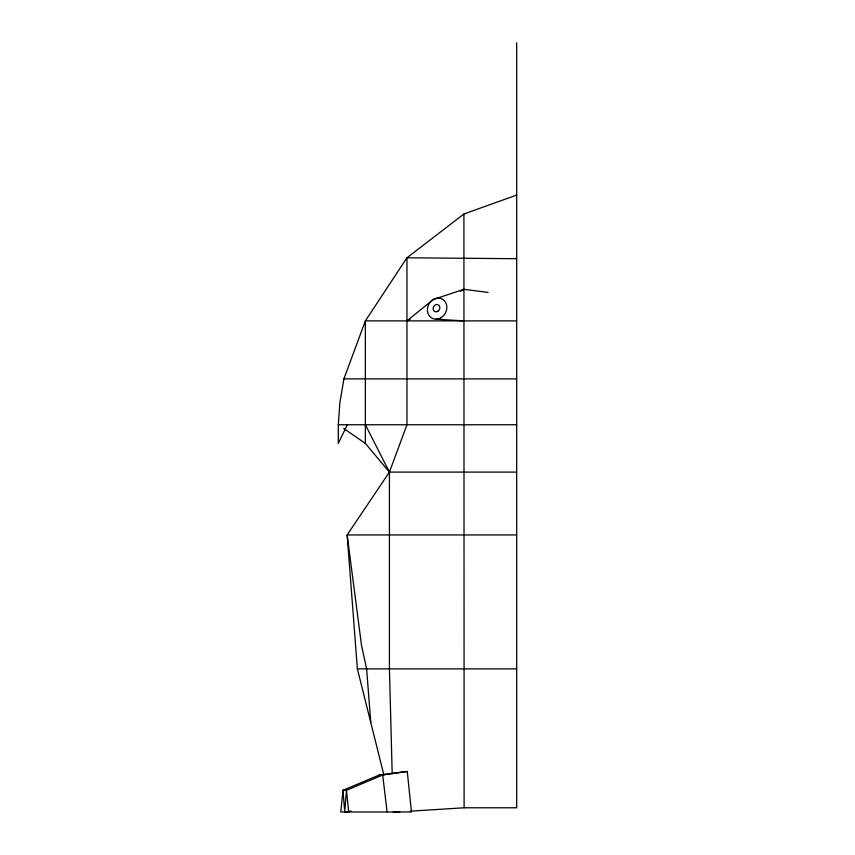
<?xml version="1.0" encoding="UTF-8"?>
<svg xmlns="http://www.w3.org/2000/svg" width="855" height="855" viewBox="0 0 855 855"><rect width="100%" height="100%" fill="white"/><g stroke="black" fill="none" stroke-linecap="round" stroke-linejoin="round"><path stroke-width="1.28" d="M347.322 424.753L338.313 443.414L338.313 424.753L339.863 402.844L343.902 378.883L365.363 320.882L406.959 257.783L463.912 213.996L516.687 195.079M345.623 790.02L342.994 790.287L340.75 811.983L411.479 811.983L407.247 771.456L379.203 775.004L342.994 790.287L344.725 811.983L346.467 790.287L382.677 775.004L407.247 771.456M410.443 318.958L406.959 320.882L433.25 299.517L463.912 289.332L488.077 292.421M460.428 291.266L463.912 289.332M345.89 811.983L351.202 811.106M393.204 812.25L399.777 811.833M410.272 811.171L464.115 807.783L516.687 807.783L516.687 42.75M516.687 320.882L365.363 320.882L365.363 443.414L389.431 472.099L389.431 668.877L392.189 773.754M343.902 378.883L516.687 378.883M338.313 424.753L516.687 424.753M516.687 472.099L389.431 472.099L347.141 534.941L357.379 668.877L383.906 775.047M516.687 534.941L347.141 534.941L361.537 645.514L366.624 668.877L370.771 722.454M357.379 668.877L516.687 668.877M379.203 775.004L382.677 775.004L387.112 811.983M342.994 790.287L346.467 790.287L348.712 811.983M516.687 258.712L406.959 257.783L406.959 424.753L389.431 472.099L365.363 424.753M436.018 319.172L463.912 320.882M343.721 428.483L365.363 443.414M464.115 807.783L463.912 213.996M437.952 311.252A3.773 3.26 -62.1 0 0 438.391 304.904A3.773 3.26 -62.1 0 0 433.122 308.324A3.773 3.26 -62.1 0 0 437.952 311.252M440.998 317.729A10.859 9.394 -62.1 0 0 442.922 299.453A10.859 9.394 -62.1 0 0 427.457 308.676A10.859 9.394 -62.1 0 0 440.998 317.729"/></g></svg>
